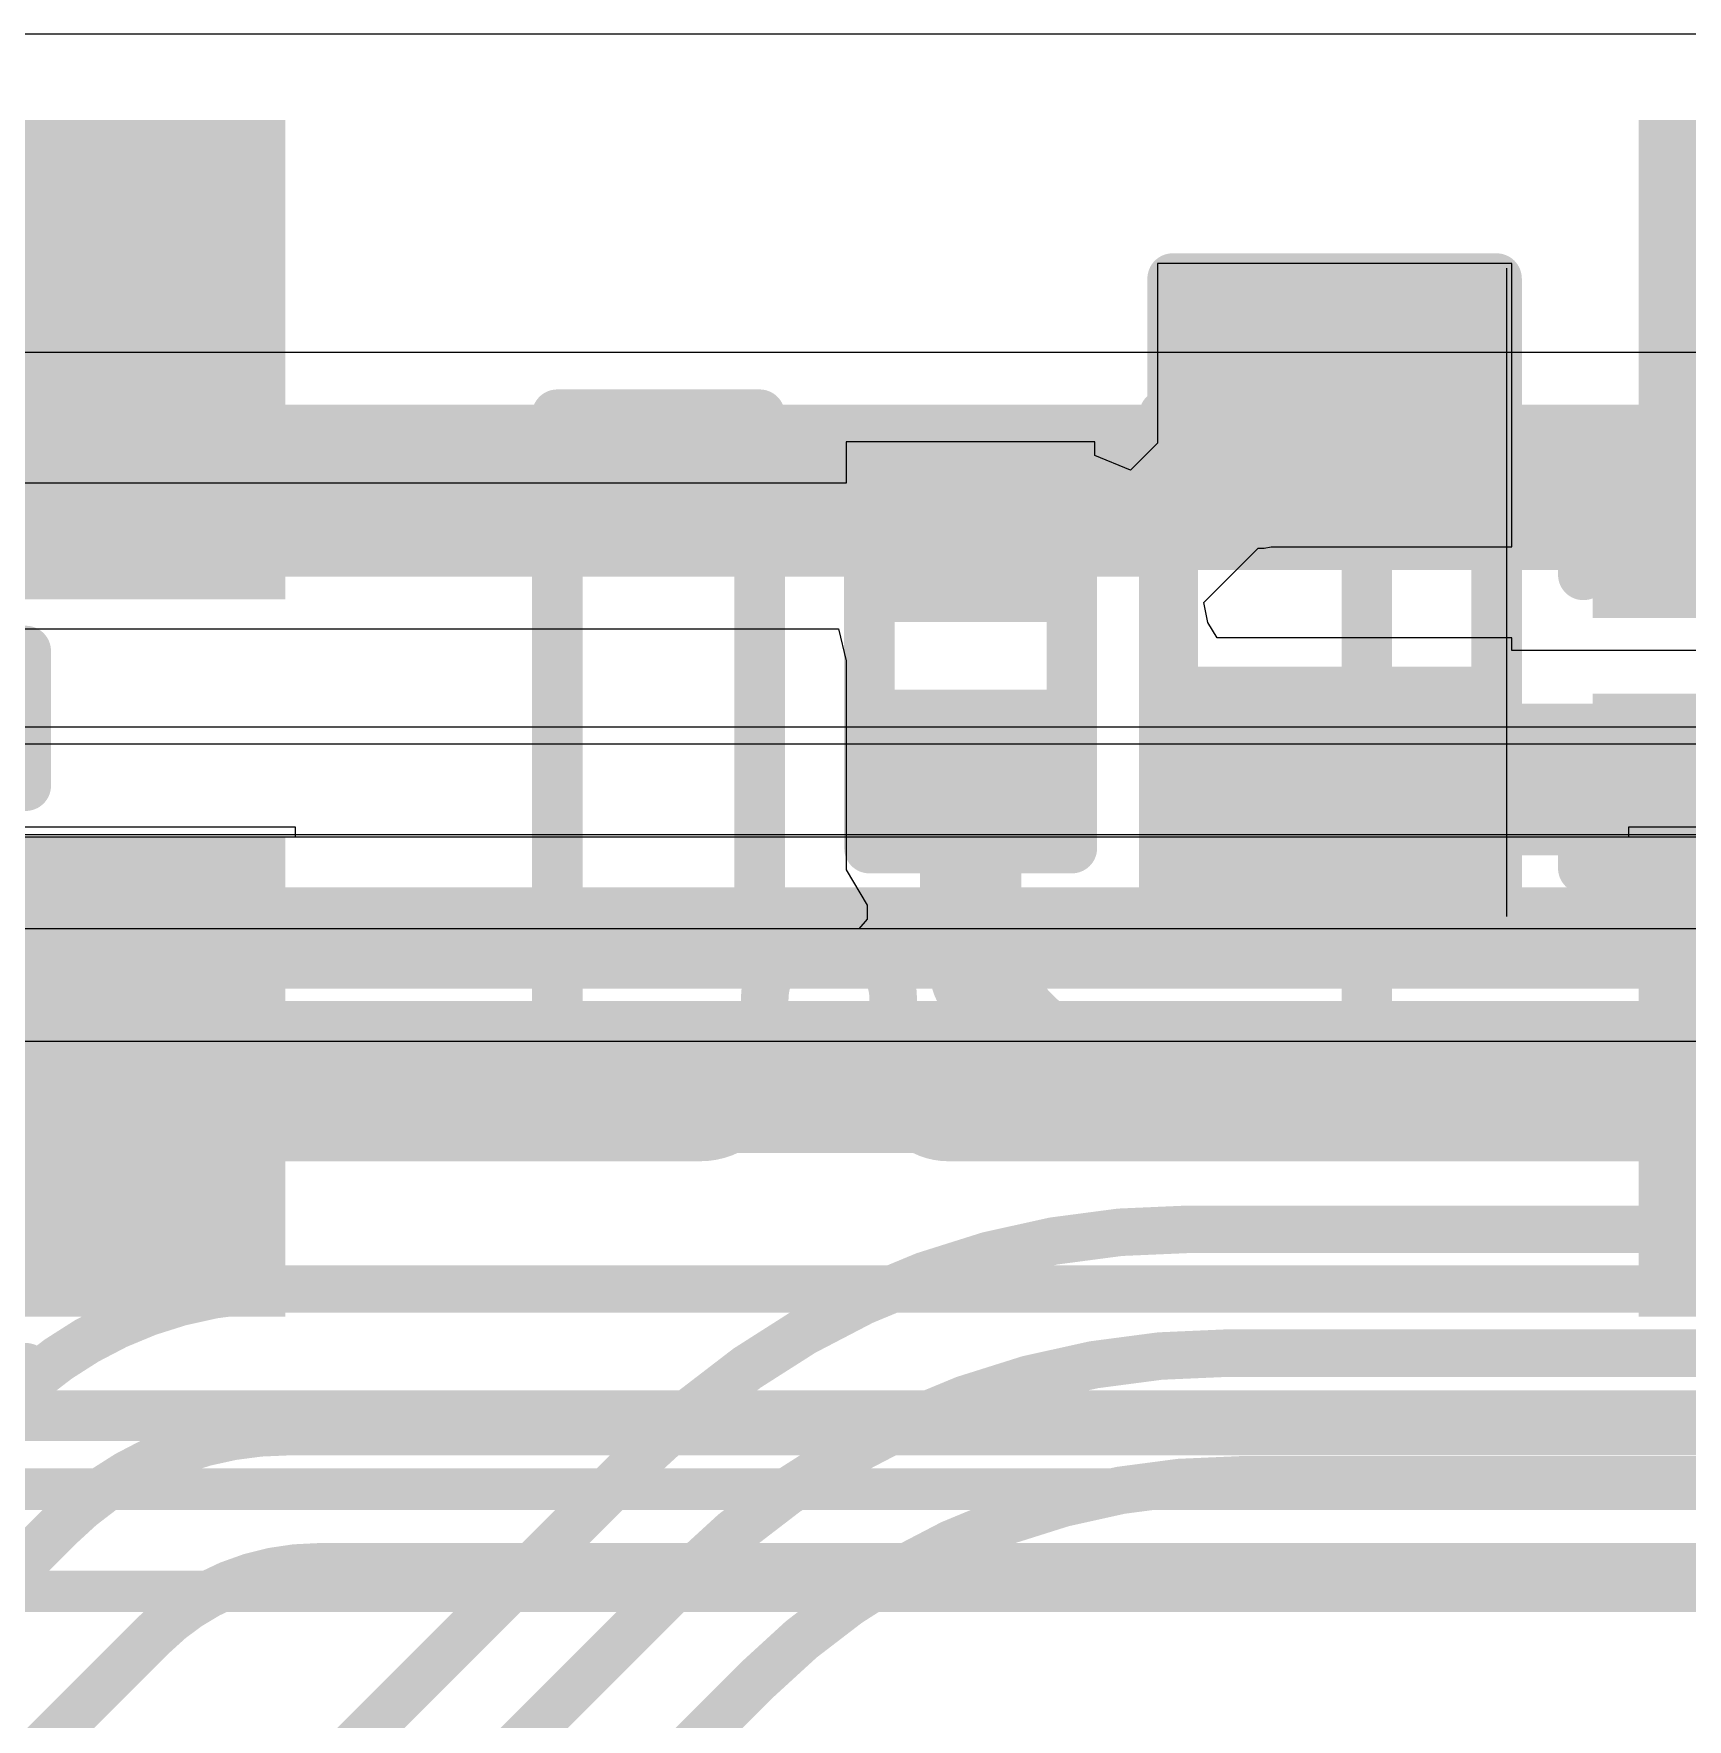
# Model space of a CAD drawing. Header units: inches. Extents: x -6 to 283, y -12 to 154.
# Drawn here: x 62.83 to 66.98, y 15.87 to 20.101 of the extents above; entities that cross this region are included whole.
import ezdxf

# ---------------------------------------------------------------- set-up
doc = ezdxf.new("R2010")
doc.units = ezdxf.units.IN
for name, color, linetype in [('Bottom Layer', 5, 'Continuous'), ('Bottom Overlay', 54, 'Continuous'), ('Bottom Paste', 16, 'Continuous'), ('Bottom Solder', 6, 'Continuous'), ('GND-1', 16, 'Continuous'), ('GND-2', 90, 'Continuous'), ('GND-3', 216, 'Continuous'), ('GND-4', 54, 'Continuous'), ('PWR-1', 156, 'Continuous'), ('PWR-2', 130, 'Continuous'), ('Signal L1', 76, 'Continuous'), ('Signal L2', 6, 'Continuous'), ('Top Layer', 1, 'Continuous'), ('Top Overlay', 2, 'Continuous'), ('Top Paste', 8, 'Continuous'), ('Top Solder', 216, 'Continuous')]:
    doc.layers.add(name, color=color, linetype=linetype)

# ---------------------------------------------------------------- blocks, each defined once
blk = doc.blocks.new('EVQPUA02K_62')
at = {"layer": 'Top Layer'}
for points in [[(-1.8, 0.4), (-3.6, 0.4), (-3.6, 1.4), (-1.8, 1.4)], [(3.6, 0.4), (1.8, 0.4), (1.8, 1.4), (3.6, 1.4)], [(-1.8, -1.4), (-3.6, -1.4), (-3.6, -0.4001), (-1.8, -0.4001)], [(3.6, -1.4), (1.8, -1.4), (1.8, -0.4001), (3.6, -0.4001)]]:
    blk.add_hatch(color=1, dxfattribs=at).paths.add_polyline_path(points)
at = {"layer": 'Top Paste'}
for points in [[(-1.8, 0.4), (-3.6, 0.4), (-3.6, 1.4), (-1.8, 1.4)], [(3.6, 0.4), (1.8, 0.4), (1.8, 1.4), (3.6, 1.4)], [(-1.8, -1.4), (-3.6, -1.4), (-3.6, -0.4001), (-1.8, -0.4001)], [(3.6, -1.4), (1.8, -1.4), (1.8, -0.4001), (3.6, -0.4001)]]:
    blk.add_hatch(color=8, dxfattribs=at).paths.add_polyline_path(points)
at = {"layer": 'Top Solder'}
for points in [[(-1.6984, 0.2984), (-3.7016, 0.2984), (-3.7016, 1.5016), (-1.6984, 1.5016)], [(3.7016, 0.2984), (1.6984, 0.2984), (1.6984, 1.5016), (3.7016, 1.5016)], [(-1.6984, -1.5016), (-3.7016, -1.5016), (-3.7016, -0.2985), (-1.6984, -0.2985)], [(3.7016, -1.5016), (1.6984, -1.5016), (1.6984, -0.2985), (3.7016, -0.2985)]]:
    blk.add_hatch(color=216, dxfattribs=at).paths.add_polyline_path(points)
at = {"layer": 'Top Overlay'}
for points in [[(-1.016, 0.7619, 0.127, 0.127, 0), (-0.508, 0.7619, 0.127, 0.127, 0)], [(-1.016, -1.0161, 0.127, 0.127, 0), (-1.016, 0.7619, 0.127, 0.127, 0)], [(-0.508, -0.5081, 0.127, 0.127, 0), (-0.508, 0.7619, 0.127, 0.127, 0)], [(0.508, 0.7619, 0.127, 0.127, 0), (1.016, 0.7619, 0.127, 0.127, 0)], [(0.508, -0.5081, 0.127, 0.127, 0), (0.508, 0.7619, 0.127, 0.127, 0)], [(1.016, -1.0161, 0.127, 0.127, 0), (1.016, 0.7619, 0.127, 0.127, 0)], [(-2.35, -0.169, 0.127, 0.127, 0), (-2.35, 0.1688, 0.127, 0.127, 0)], [(2.35, -0.169, 0.127, 0.127, 0), (2.35, 0.1688, 0.127, 0.127, 0)], [(-0.508, -0.5081, 0.127, 0.127, 0), (0.508, -0.5081, 0.127, 0.127, 0)], [(-1.016, -1.0161, 0.127, 0.127, 0), (1.016, -1.0161, 0.127, 0.127, 0)], [(-2.921, -1.7272, 0.127, 0.127, 0), (-2.794, -1.6002, 0.127, 0.127, 0)], [(-2.794, -1.6002, 0.127, 0.127, 0), (-2.667, -1.7272, 0.127, 0.127, 0)], [(-2.35, -1.7502, 0.127, 0.127, 0), (-2.35, -1.6313, 0.127, 0.127, 0)], [(2.35, -1.7502, 0.127, 0.127, 0), (2.35, -1.6313, 0.127, 0.127, 0)], [(-2.921, -1.7272, 0.127, 0.127, 0), (-2.667, -1.7272, 0.127, 0.127, 0)], [(-2.35, -1.7502, 0.127, 0.127, 0), (2.35, -1.7502, 0.127, 0.127, 0)]]:
    blk.add_lwpolyline(points, format="xyseb", dxfattribs=at)
for points in [[(-1.0477, 0.7619, 0.0635, 0.0635, 1), (-0.9842, 0.7619, 0.0635, 0.0635, 1)], [(-1.0477, 0.7619, 0.0635, 0.0635, 1), (-0.9842, 0.7619, 0.0635, 0.0635, 1)], [(-0.5398, 0.7619, 0.0635, 0.0635, 1), (-0.4763, 0.7619, 0.0635, 0.0635, 1)], [(-0.5398, 0.7619, 0.0635, 0.0635, 1), (-0.4763, 0.7619, 0.0635, 0.0635, 1)], [(0.4763, 0.7619, 0.0635, 0.0635, 1), (0.5398, 0.7619, 0.0635, 0.0635, 1)], [(0.4763, 0.7619, 0.0635, 0.0635, 1), (0.5398, 0.7619, 0.0635, 0.0635, 1)], [(0.9842, 0.7619, 0.0635, 0.0635, 1), (1.0477, 0.7619, 0.0635, 0.0635, 1)], [(0.9842, 0.7619, 0.0635, 0.0635, 1), (1.0477, 0.7619, 0.0635, 0.0635, 1)], [(-2.3818, 0.1688, 0.0635, 0.0635, 1), (-2.3183, 0.1688, 0.0635, 0.0635, 1)], [(2.3183, 0.1688, 0.0635, 0.0635, 1), (2.3818, 0.1688, 0.0635, 0.0635, 1)], [(-2.3818, -0.169, 0.0635, 0.0635, 1), (-2.3183, -0.169, 0.0635, 0.0635, 1)], [(2.3183, -0.169, 0.0635, 0.0635, 1), (2.3818, -0.169, 0.0635, 0.0635, 1)], [(-0.5398, -0.5081, 0.0635, 0.0635, 1), (-0.4763, -0.5081, 0.0635, 0.0635, 1)], [(-0.5398, -0.5081, 0.0635, 0.0635, 1), (-0.4763, -0.5081, 0.0635, 0.0635, 1)], [(0.4763, -0.5081, 0.0635, 0.0635, 1), (0.5398, -0.5081, 0.0635, 0.0635, 1)], [(0.4763, -0.5081, 0.0635, 0.0635, 1), (0.5398, -0.5081, 0.0635, 0.0635, 1)], [(-1.0477, -1.0161, 0.0635, 0.0635, 1), (-0.9842, -1.0161, 0.0635, 0.0635, 1)], [(-1.0477, -1.0161, 0.0635, 0.0635, 1), (-0.9842, -1.0161, 0.0635, 0.0635, 1)], [(0.9842, -1.0161, 0.0635, 0.0635, 1), (1.0477, -1.0161, 0.0635, 0.0635, 1)], [(0.9842, -1.0161, 0.0635, 0.0635, 1), (1.0477, -1.0161, 0.0635, 0.0635, 1)], [(-2.8258, -1.6002, 0.0635, 0.0635, 1), (-2.7622, -1.6002, 0.0635, 0.0635, 1)], [(-2.8258, -1.6002, 0.0635, 0.0635, 1), (-2.7622, -1.6002, 0.0635, 0.0635, 1)], [(-2.3818, -1.6313, 0.0635, 0.0635, 1), (-2.3183, -1.6313, 0.0635, 0.0635, 1)], [(2.3183, -1.6313, 0.0635, 0.0635, 1), (2.3818, -1.6313, 0.0635, 0.0635, 1)], [(-2.9527, -1.7272, 0.0635, 0.0635, 1), (-2.8893, -1.7272, 0.0635, 0.0635, 1)], [(-2.9527, -1.7272, 0.0635, 0.0635, 1), (-2.8893, -1.7272, 0.0635, 0.0635, 1)], [(-2.6988, -1.7272, 0.0635, 0.0635, 1), (-2.6353, -1.7272, 0.0635, 0.0635, 1)], [(-2.6988, -1.7272, 0.0635, 0.0635, 1), (-2.6353, -1.7272, 0.0635, 0.0635, 1)], [(-2.3818, -1.7502, 0.0635, 0.0635, 1), (-2.3183, -1.7502, 0.0635, 0.0635, 1)], [(-2.3818, -1.7502, 0.0635, 0.0635, 1), (-2.3183, -1.7502, 0.0635, 0.0635, 1)], [(2.3183, -1.7502, 0.0635, 0.0635, 1), (2.3818, -1.7502, 0.0635, 0.0635, 1)], [(2.3183, -1.7502, 0.0635, 0.0635, 1), (2.3818, -1.7502, 0.0635, 0.0635, 1)]]:
    blk.add_lwpolyline(points, format="xyseb", close=True, dxfattribs=at)
blk = doc.blocks.new('R___0201_B_113')
at = {"layer": 'Bottom Layer'}
for points in [[(-0.41, 0.185), (-0.14, 0.185), (-0.14, -0.185), (-0.41, -0.185)], [(0.14, 0.185), (0.41, 0.185), (0.41, -0.185), (0.14, -0.185)]]:
    blk.add_hatch(color=5, dxfattribs=at).paths.add_polyline_path(points)
at = {"layer": 'Bottom Paste'}
for points in [[(-0.41, 0.185), (-0.14, 0.185), (-0.14, -0.185), (-0.41, -0.185)], [(0.14, 0.185), (0.41, 0.185), (0.41, -0.185), (0.14, -0.185)]]:
    blk.add_hatch(color=16, dxfattribs=at).paths.add_polyline_path(points)
at = {"layer": 'Bottom Solder'}
for points in [[(-0.465, 0.24), (-0.085, 0.24), (-0.085, -0.24), (-0.465, -0.24)], [(0.085, 0.24), (0.465, 0.24), (0.465, -0.24), (0.085, -0.24)]]:
    blk.add_hatch(color=6, dxfattribs=at).paths.add_polyline_path(points)
at = {"layer": 'Bottom Overlay'}
for points in [[(-0.4826, 0.254, 0.127, 0.127, 0), (0.4826, 0.254, 0.127, 0.127, 0)], [(-0.4826, 0.254, 0.127, 0.127, 0), (-0.4826, -0.254, 0.127, 0.127, 0)], [(0.4826, 0.254, 0.127, 0.127, 0), (0.4826, -0.254, 0.127, 0.127, 0)], [(-0.4826, -0.254, 0.127, 0.127, 0), (0.4826, -0.254, 0.127, 0.127, 0)]]:
    blk.add_lwpolyline(points, format="xyseb", dxfattribs=at)
for points in [[(-0.5144, 0.254, 0.0635, 0.0635, 1), (-0.4509, 0.254, 0.0635, 0.0635, 1)], [(-0.5144, 0.254, 0.0635, 0.0635, 1), (-0.4509, 0.254, 0.0635, 0.0635, 1)], [(0.4508, 0.254, 0.0635, 0.0635, 1), (0.5143, 0.254, 0.0635, 0.0635, 1)], [(0.4508, 0.254, 0.0635, 0.0635, 1), (0.5143, 0.254, 0.0635, 0.0635, 1)], [(-0.5144, -0.254, 0.0635, 0.0635, 1), (-0.4509, -0.254, 0.0635, 0.0635, 1)], [(-0.5144, -0.254, 0.0635, 0.0635, 1), (-0.4509, -0.254, 0.0635, 0.0635, 1)], [(0.4508, -0.254, 0.0635, 0.0635, 1), (0.5143, -0.254, 0.0635, 0.0635, 1)], [(0.4508, -0.254, 0.0635, 0.0635, 1), (0.5143, -0.254, 0.0635, 0.0635, 1)]]:
    blk.add_lwpolyline(points, format="xyseb", close=True, dxfattribs=at)
blk = doc.blocks.new('R___0402_B_146')
at = {"layer": 'Bottom Layer'}
for points in [[(-0.2413, 0.3175), (-0.2413, -0.3175), (-0.6985, -0.3175), (-0.6985, 0.3175)], [(0.6985, 0.3175), (0.6985, -0.3175), (0.2413, -0.3175), (0.2413, 0.3175)]]:
    blk.add_hatch(color=5, dxfattribs=at).paths.add_polyline_path(points)
at = {"layer": 'Bottom Paste'}
for points in [[(-0.2413, 0.3175), (-0.2413, -0.3175), (-0.6985, -0.3175), (-0.6985, 0.3175)], [(0.6985, 0.3175), (0.6985, -0.3175), (0.2413, -0.3175), (0.2413, 0.3175)]]:
    blk.add_hatch(color=16, dxfattribs=at).paths.add_polyline_path(points)
at = {"layer": 'Bottom Solder'}
for points in [[(-0.1863, 0.3725), (-0.1863, -0.3725), (-0.7535, -0.3725), (-0.7535, 0.3725)], [(0.7535, 0.3725), (0.7535, -0.3725), (0.1863, -0.3725), (0.1863, 0.3725)]]:
    blk.add_hatch(color=6, dxfattribs=at).paths.add_polyline_path(points)
at = {"layer": 'Bottom Overlay'}
for points in [[(0.7874, 0.4064, 0.127, 0.127, 0), (-0.7874, 0.4064, 0.127, 0.127, 0)], [(-0.7874, -0.4064, 0.127, 0.127, 0), (-0.7874, 0.4064, 0.127, 0.127, 0)], [(0.7874, -0.4064, 0.127, 0.127, 0), (0.7874, 0.4064, 0.127, 0.127, 0)], [(0.8128, 0.4318, 0.00323, 0.00323, 0), (-0.8128, 0.4318, 0.00323, 0.00323, 0)], [(0.7874, -0.4064, 0.127, 0.127, 0), (-0.7874, -0.4064, 0.127, 0.127, 0)]]:
    blk.add_lwpolyline(points, format="xyseb", dxfattribs=at)
for points in [[(-0.8191, 0.4064, 0.0635, 0.0635, 1), (-0.7556, 0.4064, 0.0635, 0.0635, 1)], [(-0.8191, 0.4064, 0.0635, 0.0635, 1), (-0.7556, 0.4064, 0.0635, 0.0635, 1)], [(0.7556, 0.4064, 0.0635, 0.0635, 1), (0.8191, 0.4064, 0.0635, 0.0635, 1)], [(0.7556, 0.4064, 0.0635, 0.0635, 1), (0.8191, 0.4064, 0.0635, 0.0635, 1)], [(-0.8136, 0.4318, 0.00161, 0.00161, 1), (-0.812, 0.4318, 0.00161, 0.00161, 1)], [(0.812, 0.4318, 0.00161, 0.00161, 1), (0.8136, 0.4318, 0.00161, 0.00161, 1)], [(-0.8191, -0.4064, 0.0635, 0.0635, 1), (-0.7556, -0.4064, 0.0635, 0.0635, 1)], [(-0.8191, -0.4064, 0.0635, 0.0635, 1), (-0.7556, -0.4064, 0.0635, 0.0635, 1)], [(0.7556, -0.4064, 0.0635, 0.0635, 1), (0.8191, -0.4064, 0.0635, 0.0635, 1)], [(0.7556, -0.4064, 0.0635, 0.0635, 1), (0.8191, -0.4064, 0.0635, 0.0635, 1)]]:
    blk.add_lwpolyline(points, format="xyseb", close=True, dxfattribs=at)
blk = doc.blocks.new('CAP_0201_B_277')
at = {"layer": 'Bottom Layer'}
for points in [[(-0.45, 0.15), (-0.15, 0.15), (-0.15, -0.15), (-0.45, -0.15)], [(0.15, 0.15), (0.45, 0.15), (0.45, -0.15), (0.15, -0.15)]]:
    blk.add_hatch(color=5, dxfattribs=at).paths.add_polyline_path(points)
at = {"layer": 'Bottom Paste'}
for points in [[(-0.45, 0.15), (-0.15, 0.15), (-0.15, -0.15), (-0.45, -0.15)], [(0.15, 0.15), (0.45, 0.15), (0.45, -0.15), (0.15, -0.15)]]:
    blk.add_hatch(color=16, dxfattribs=at).paths.add_polyline_path(points)
at = {"layer": 'Bottom Solder'}
for points in [[(-0.505, 0.205), (-0.095, 0.205), (-0.095, -0.205), (-0.505, -0.205)], [(0.095, 0.205), (0.505, 0.205), (0.505, -0.205), (0.095, -0.205)]]:
    blk.add_hatch(color=6, dxfattribs=at).paths.add_polyline_path(points)
at = {"layer": 'Bottom Overlay'}
for points in [[(-0.2032, 0.2286, 0.127, 0.127, 0), (-0.5334, 0.2286, 0.127, 0.127, 0)], [(-0.5334, -0.2286, 0.127, 0.127, 0), (-0.5334, 0.2286, 0.127, 0.127, 0)], [(0.5334, 0.2286, 0.127, 0.127, 0), (0.2032, 0.2286, 0.127, 0.127, 0)], [(0.5334, -0.2286, 0.127, 0.127, 0), (0.5334, 0.2286, 0.127, 0.127, 0)], [(-0.2032, -0.2286, 0.127, 0.127, 0), (-0.5334, -0.2286, 0.127, 0.127, 0)], [(0.5334, -0.2286, 0.127, 0.127, 0), (0.2032, -0.2286, 0.127, 0.127, 0)]]:
    blk.add_lwpolyline(points, format="xyseb", dxfattribs=at)
for points in [[(-0.5651, 0.2286, 0.0635, 0.0635, 1), (-0.5016, 0.2286, 0.0635, 0.0635, 1)], [(-0.5651, 0.2286, 0.0635, 0.0635, 1), (-0.5016, 0.2286, 0.0635, 0.0635, 1)], [(-0.2349, 0.2286, 0.0635, 0.0635, 1), (-0.1714, 0.2286, 0.0635, 0.0635, 1)], [(0.1714, 0.2286, 0.0635, 0.0635, 1), (0.2349, 0.2286, 0.0635, 0.0635, 1)], [(0.5016, 0.2286, 0.0635, 0.0635, 1), (0.5651, 0.2286, 0.0635, 0.0635, 1)], [(0.5016, 0.2286, 0.0635, 0.0635, 1), (0.5651, 0.2286, 0.0635, 0.0635, 1)], [(-0.5651, -0.2286, 0.0635, 0.0635, 1), (-0.5016, -0.2286, 0.0635, 0.0635, 1)], [(-0.5651, -0.2286, 0.0635, 0.0635, 1), (-0.5016, -0.2286, 0.0635, 0.0635, 1)], [(-0.2349, -0.2286, 0.0635, 0.0635, 1), (-0.1714, -0.2286, 0.0635, 0.0635, 1)], [(0.1714, -0.2286, 0.0635, 0.0635, 1), (0.2349, -0.2286, 0.0635, 0.0635, 1)], [(0.5016, -0.2286, 0.0635, 0.0635, 1), (0.5651, -0.2286, 0.0635, 0.0635, 1)], [(0.5016, -0.2286, 0.0635, 0.0635, 1), (0.5651, -0.2286, 0.0635, 0.0635, 1)]]:
    blk.add_lwpolyline(points, format="xyseb", close=True, dxfattribs=at)

msp = doc.modelspace()

# ---------------------------------------------------------------- linework, layer by layer
at = {"layer": 'Bottom Layer'}
for p, q in [((59.834, 20.1009), (75.5508, 20.1009)), ((66.5396, 19.5244), (65.6506, 19.5244)), ((65.6506, 19.5244), (65.6506, 19.0734)), ((66.5396, 18.8132), (66.5396, 19.5244)), ((65.4935, 19.0766), (64.8695, 19.0766)), ((64.8695, 19.0766), (64.8695, 18.9727)), ((65.4935, 19.042), (65.4935, 19.0766)), ((65.5824, 19.0052), (65.4935, 19.042)), ((65.6506, 19.0734), (65.5824, 19.0052)), ((64.8695, 18.9727), (60.846, 18.9727)), ((65.7672, 18.6735), (65.9033, 18.8097)), ((65.9033, 18.8097), (65.9186, 18.8097)), ((65.9186, 18.8097), (65.9362, 18.8132)), ((65.9186, 18.8097), (65.9186, 18.8097)), ((65.9362, 18.8132), (66.5396, 18.8132)), ((65.7771, 18.6235), (65.7672, 18.6735)), ((65.8003, 18.5846), (65.7771, 18.6235)), ((60.7704, 18.6076), (64.8502, 18.6076)), ((64.8502, 18.6076), (64.8695, 18.5266)), ((66.5396, 18.5846), (65.8003, 18.5846)), ((66.5396, 18.5527), (66.5396, 18.5846)), ((67.7141, 18.5527), (66.5396, 18.5527)), ((64.8695, 18.5266), (64.8695, 18.5266)), ((64.8695, 18.5266), (64.8695, 18.5266)), ((64.8695, 18.5266), (64.8695, 18.0026)), ((64.8695, 18.0026), (64.8695, 18.0026)), ((64.8695, 18.0026), (64.9222, 17.9137)), ((64.9222, 17.9137), (64.9219, 17.8784)), ((78.0562, 17.8546), (62.2973, 17.8546)), ((64.9011, 17.8546), (62.2973, 17.8546)), ((64.9219, 17.8784), (64.9011, 17.8546))]:
    msp.add_line(p, q, dxfattribs=at)
for points in [[(65.9186, 18.9923, 0.1041, 0.1041, 0), (66.0951, 19.1688, 0.1041, 0.1041, 0)], [(65.6256, 18.7901, 0.1041, 0.1041, 0), (65.8277, 18.9923, 0.1041, 0.1041, 0)], [(65.8277, 18.9923, 0.1041, 0.1041, 0), (65.9186, 18.9923, 0.1041, 0.1041, 0)], [(66.948, 18.8396, 0.254, 0.254, 0), (67.8476, 18.8396, 0.254, 0.254, 0)], [(60.7704, 18.7901, 0.1041, 0.1041, 0), (65.157, 18.7901, 0.1041, 0.1041, 0)], [(65.157, 18.7901, 0.1041, 0.1041, 0), (65.1815, 18.8146, 0.1041, 0.1041, 0)], [(65.1815, 18.8146, 0.1041, 0.1041, 0), (65.206, 18.7901, 0.1041, 0.1041, 0)], [(65.206, 18.7901, 0.1041, 0.1041, 0), (65.6256, 18.7901, 0.1041, 0.1041, 0)], [(66.0951, 18.229, 0.381, 0.381, 0), (67.7775, 18.229, 0.381, 0.381, 0)], [(65.1815, 17.8784, 0.254, 0.254, 0), (65.1815, 18.2646, 0.254, 0.254, 0)], [(65.5772, 17.4826, 0.254, 0.254, -0.414214), (65.1815, 17.8784, 0.254, 0.254, 0)], [(65.5772, 17.4826, 0.254, 0.254, 0), (68.5429, 17.4826, 0.254, 0.254, 0)]]:
    msp.add_lwpolyline(points, format="xyseb", dxfattribs=at)
for points in [[(66.0691, 19.1688, 0.0521, 0.0521, 1), (66.1211, 19.1688, 0.0521, 0.0521, 1)], [(65.8017, 18.9923, 0.0521, 0.0521, 1), (65.8538, 18.9923, 0.0521, 0.0521, 1)], [(65.8017, 18.9923, 0.0521, 0.0521, 1), (65.8538, 18.9923, 0.0521, 0.0521, 1)], [(65.8925, 18.9923, 0.0521, 0.0521, 1), (65.9446, 18.9923, 0.0521, 0.0521, 1)], [(65.8925, 18.9923, 0.0521, 0.0521, 1), (65.9446, 18.9923, 0.0521, 0.0521, 1)], [(66.8845, 18.8396, 0.127, 0.127, 1), (67.0115, 18.8396, 0.127, 0.127, 1)], [(65.131, 18.7901, 0.0521, 0.0521, 1), (65.183, 18.7901, 0.0521, 0.0521, 1)], [(65.131, 18.7901, 0.0521, 0.0521, 1), (65.183, 18.7901, 0.0521, 0.0521, 1)], [(65.1555, 18.8146, 0.0521, 0.0521, 1), (65.2075, 18.8146, 0.0521, 0.0521, 1)], [(65.1555, 18.8146, 0.0521, 0.0521, 1), (65.2075, 18.8146, 0.0521, 0.0521, 1)], [(65.18, 18.7901, 0.0521, 0.0521, 1), (65.2321, 18.7901, 0.0521, 0.0521, 1)], [(65.18, 18.7901, 0.0521, 0.0521, 1), (65.2321, 18.7901, 0.0521, 0.0521, 1)], [(65.5995, 18.7901, 0.0521, 0.0521, 1), (65.6516, 18.7901, 0.0521, 0.0521, 1)], [(65.5995, 18.7901, 0.0521, 0.0521, 1), (65.6516, 18.7901, 0.0521, 0.0521, 1)], [(65.9999, 18.229, 0.1905, 0.1905, 1), (66.1904, 18.229, 0.1905, 0.1905, 1)], [(65.118, 18.2646, 0.127, 0.127, 1), (65.245, 18.2646, 0.127, 0.127, 1)], [(65.118, 17.8784, 0.127, 0.127, 1), (65.245, 17.8784, 0.127, 0.127, 1)], [(65.118, 17.8784, 0.127, 0.127, 1), (65.245, 17.8784, 0.127, 0.127, 1)], [(65.5137, 17.4826, 0.127, 0.127, 1), (65.6407, 17.4826, 0.127, 0.127, 1)], [(65.5137, 17.4826, 0.127, 0.127, 1), (65.6407, 17.4826, 0.127, 0.127, 1)]]:
    msp.add_lwpolyline(points, format="xyseb", close=True, dxfattribs=at)
at = {"layer": 'GND-1'}
msp.add_line((12.0364, 20.1009), (75.5508, 20.1009), dxfattribs=at)
at = {"layer": 'GND-2'}
msp.add_line((12.0364, 20.1009), (75.5508, 20.1009), dxfattribs=at)
at = {"layer": 'GND-3'}
msp.add_line((12.0364, 20.1009), (75.5508, 20.1009), dxfattribs=at)
at = {"layer": 'GND-4'}
msp.add_line((12.0364, 20.1009), (75.5508, 20.1009), dxfattribs=at)
at = {"layer": 'PWR-1'}
msp.add_line((60.5493, 18.319), (67.6296, 18.319), dxfattribs=at)
msp.add_lwpolyline([(61.139, 18.9457, 0.381, 0.381, 0), (76.6747, 18.9457, 0.381, 0.381, 0)], format="xyseb", dxfattribs=at)
at = {"layer": 'PWR-2'}
for p, q in [((62.7789, 20.1009), (67.5564, 20.1009)), ((67.6149, 18.0901), (60.4837, 18.0901)), ((55.8036, 17.5722), (69.9663, 17.5722))]:
    msp.add_line(p, q, dxfattribs=at)
msp.add_lwpolyline([(55.8036, 17.8312, 0.254, 0.254, 0), (69.9663, 17.8312, 0.254, 0.254, 0)], format="xyseb", dxfattribs=at)
at = {"layer": 'Signal L1'}
for p, q in [((38.3844, 20.1009), (75.5508, 20.1009)), ((67.6262, 18.3607), (60.3747, 18.3607))]:
    msp.add_line(p, q, dxfattribs=at)
for points in [[(64.3642, 16.5367, 0.1194, 0.1194, -0.198955), (65.7237, 17.1, 0.1194, 0.1194, 0)], [(65.7237, 17.1, 0.1194, 0.1194, 0), (72.3098, 17.1, 0.1194, 0.1194, 0)], [(64.463, 16.2253, 0.1194, 0.1194, -0.198932), (65.8249, 16.7894, 0.1194, 0.1194, 0)], [(65.8249, 16.7894, 0.1194, 0.1194, 0), (71.5426, 16.7894, 0.1194, 0.1194, 0)], [(60.9785, 13.1511, 0.1194, 0.1194, 0), (64.3642, 16.5367, 0.1194, 0.1194, 0)], [(64.6468, 15.9704, 0.1194, 0.1194, -0.19894), (65.8553, 16.4711, 0.1194, 0.1194, 0)], [(65.8554, 16.4711, 0.1194, 0.1194, 0), (70.698, 16.4711, 0.1194, 0.1194, 0)], [(65.8553, 16.4711, 0.1194, 0.1194, 0), (65.8554, 16.4711, 0.1194, 0.1194, 0)], [(61.2363, 12.9986, 0.1194, 0.1194, 0), (64.463, 16.2253, 0.1194, 0.1194, 0)], [(63.3958, 14.7195, 0.1194, 0.1194, 0), (64.6468, 15.9704, 0.1194, 0.1194, 0)]]:
    msp.add_lwpolyline(points, format="xyseb", dxfattribs=at)
for points in [[(65.6938, 17.1, 0.0597, 0.0597, 1), (65.7535, 17.1, 0.0597, 0.0597, 1)], [(65.6938, 17.1, 0.0597, 0.0597, 1), (65.7535, 17.1, 0.0597, 0.0597, 1)], [(65.795, 16.7894, 0.0597, 0.0597, 1), (65.8547, 16.7894, 0.0597, 0.0597, 1)], [(65.795, 16.7894, 0.0597, 0.0597, 1), (65.8547, 16.7894, 0.0597, 0.0597, 1)], [(64.3343, 16.5367, 0.0597, 0.0597, 1), (64.394, 16.5367, 0.0597, 0.0597, 1)], [(64.3343, 16.5367, 0.0597, 0.0597, 1), (64.394, 16.5367, 0.0597, 0.0597, 1)], [(65.8255, 16.4711, 0.0597, 0.0597, 1), (65.8852, 16.4711, 0.0597, 0.0597, 1)], [(65.8255, 16.4711, 0.0597, 0.0597, 1), (65.8852, 16.4711, 0.0597, 0.0597, 1)], [(65.8255, 16.4711, 0.0597, 0.0597, 1), (65.8852, 16.4711, 0.0597, 0.0597, 1)], [(65.8255, 16.4711, 0.0597, 0.0597, 1), (65.8852, 16.4711, 0.0597, 0.0597, 1)], [(64.4332, 16.2253, 0.0597, 0.0597, 1), (64.4929, 16.2253, 0.0597, 0.0597, 1)], [(64.4332, 16.2253, 0.0597, 0.0597, 1), (64.4929, 16.2253, 0.0597, 0.0597, 1)], [(64.6169, 15.9704, 0.0597, 0.0597, 1), (64.6766, 15.9704, 0.0597, 0.0597, 1)], [(64.6169, 15.9704, 0.0597, 0.0597, 1), (64.6766, 15.9704, 0.0597, 0.0597, 1)]]:
    msp.add_lwpolyline(points, format="xyseb", close=True, dxfattribs=at)
at = {"layer": 'Signal L2'}
for p, q in [((12.0364, 20.1009), (75.5508, 20.1009)), ((76.181, 19.3004), (51.0916, 19.3004))]:
    msp.add_line(p, q, dxfattribs=at)
for points in [[(36.9391, 19.1061, 0.127, 0.127, 0), (76.181, 19.1061, 0.127, 0.127, 0)], [(35.2349, 18.8346, 0.127, 0.127, 0), (76.1879, 18.8346, 0.127, 0.127, 0)], [(64.6647, 17.6776, 0.1194, 0.1194, -1), (64.9873, 17.6776, 0.1194, 0.1194, 0)], [(64.6647, 17.492, 0.1194, 0.1194, 0), (64.6647, 17.6776, 0.1194, 0.1194, 0)], [(64.9873, 17.4684, 0.1194, 0.1194, 0), (64.9873, 17.6776, 0.1194, 0.1194, 0)], [(64.6647, 17.492, 0.1194, 0.1194, -0.414214), (64.5034, 17.3307, 0.1194, 0.1194, 0)], [(65.125, 17.3307, 0.1194, 0.1194, -0.414214), (64.9873, 17.4684, 0.1194, 0.1194, 0)], [(62.6844, 17.1031, 0.1194, 0.1194, -0.198945), (63.234, 17.3307, 0.1194, 0.1194, 0)], [(63.234, 17.3307, 0.1194, 0.1194, 0), (64.5034, 17.3307, 0.1194, 0.1194, 0)], [(65.125, 17.3307, 0.1194, 0.1194, 0), (70.8218, 17.3307, 0.1194, 0.1194, 0)], [(62.7625, 16.6659, 0.1194, 0.1194, -0.199107), (63.4487, 16.9504, 0.1194, 0.1194, 0)], [(63.4487, 16.9504, 0.1194, 0.1194, 0), (74.1211, 16.9504, 0.1194, 0.1194, 0)], [(62.8975, 16.3564, 0.1194, 0.1194, -0.199274), (63.4675, 16.5923, 0.1194, 0.1194, 0)], [(63.4675, 16.5923, 0.1194, 0.1194, 0), (71.9999, 16.5923, 0.1194, 0.1194, 0)], [(61.0044, 14.4633, 0.1194, 0.1194, 0), (62.8975, 16.3564, 0.1194, 0.1194, 0)], [(63.1307, 16.0816, 0.1194, 0.1194, -0.198912), (63.5442, 16.2529, 0.1194, 0.1194, 0)], [(63.5442, 16.2529, 0.1194, 0.1194, 0), (71.513, 16.2529, 0.1194, 0.1194, 0)], [(61.2738, 14.2247, 0.1194, 0.1194, 0), (63.1307, 16.0816, 0.1194, 0.1194, 0)]]:
    msp.add_lwpolyline(points, format="xyseb", dxfattribs=at)
for points in [[(64.6349, 17.6776, 0.0597, 0.0597, 1), (64.6946, 17.6776, 0.0597, 0.0597, 1)], [(64.6349, 17.6776, 0.0597, 0.0597, 1), (64.6946, 17.6776, 0.0597, 0.0597, 1)], [(64.9575, 17.6776, 0.0597, 0.0597, 1), (65.0171, 17.6776, 0.0597, 0.0597, 1)], [(64.9575, 17.6776, 0.0597, 0.0597, 1), (65.0171, 17.6776, 0.0597, 0.0597, 1)], [(64.6349, 17.492, 0.0597, 0.0597, 1), (64.6946, 17.492, 0.0597, 0.0597, 1)], [(64.6349, 17.492, 0.0597, 0.0597, 1), (64.6946, 17.492, 0.0597, 0.0597, 1)], [(64.9575, 17.4684, 0.0597, 0.0597, 1), (65.0171, 17.4684, 0.0597, 0.0597, 1)], [(64.9575, 17.4684, 0.0597, 0.0597, 1), (65.0171, 17.4684, 0.0597, 0.0597, 1)], [(63.2041, 17.3307, 0.0597, 0.0597, 1), (63.2638, 17.3307, 0.0597, 0.0597, 1)], [(63.2041, 17.3307, 0.0597, 0.0597, 1), (63.2638, 17.3307, 0.0597, 0.0597, 1)], [(64.4736, 17.3307, 0.0597, 0.0597, 1), (64.5333, 17.3307, 0.0597, 0.0597, 1)], [(64.4736, 17.3307, 0.0597, 0.0597, 1), (64.5333, 17.3307, 0.0597, 0.0597, 1)], [(65.0951, 17.3307, 0.0597, 0.0597, 1), (65.1548, 17.3307, 0.0597, 0.0597, 1)], [(65.0951, 17.3307, 0.0597, 0.0597, 1), (65.1548, 17.3307, 0.0597, 0.0597, 1)], [(63.4189, 16.9504, 0.0597, 0.0597, 1), (63.4785, 16.9504, 0.0597, 0.0597, 1)], [(63.4189, 16.9504, 0.0597, 0.0597, 1), (63.4785, 16.9504, 0.0597, 0.0597, 1)], [(63.4377, 16.5923, 0.0597, 0.0597, 1), (63.4974, 16.5923, 0.0597, 0.0597, 1)], [(63.4377, 16.5923, 0.0597, 0.0597, 1), (63.4974, 16.5923, 0.0597, 0.0597, 1)], [(62.8677, 16.3564, 0.0597, 0.0597, 1), (62.9274, 16.3564, 0.0597, 0.0597, 1)], [(62.8677, 16.3564, 0.0597, 0.0597, 1), (62.9274, 16.3564, 0.0597, 0.0597, 1)], [(63.5144, 16.2529, 0.0597, 0.0597, 1), (63.5741, 16.2529, 0.0597, 0.0597, 1)], [(63.5144, 16.2529, 0.0597, 0.0597, 1), (63.5741, 16.2529, 0.0597, 0.0597, 1)], [(63.1009, 16.0816, 0.0597, 0.0597, 1), (63.1606, 16.0816, 0.0597, 0.0597, 1)], [(63.1009, 16.0816, 0.0597, 0.0597, 1), (63.1606, 16.0816, 0.0597, 0.0597, 1)]]:
    msp.add_lwpolyline(points, format="xyseb", close=True, dxfattribs=at)
at = {"layer": 'Top Layer'}
for p, q in [((51.6928, 20.1009), (75.5508, 20.1009)), ((63.487, 18.1096), (61.433, 18.1096)), ((63.487, 18.0842), (63.487, 18.1096)), ((67.5541, 18.1096), (66.8331, 18.1096)), ((66.8331, 18.1096), (66.8331, 18.0842)), ((78.2399, 18.0842), (62.6874, 18.0842)), ((66.8331, 18.0842), (63.487, 18.0842))]:
    msp.add_line(p, q, dxfattribs=at)
for points in [[(62.46, 17.4826, 0.381, 0.381, 0), (67.8601, 17.4826, 0.381, 0.381, 0)], [(62.2495, 16.4481, 0.1041, 0.1041, 0), (63.7296, 16.4481, 0.1041, 0.1041, 0)], [(63.7296, 16.4481, 0.1041, 0.1041, 0), (68.7814, 16.4481, 0.1041, 0.1041, 0)], [(62.2511, 16.1915, 0.1041, 0.1041, 0), (68.7814, 16.1915, 0.1041, 0.1041, 0)]]:
    msp.add_lwpolyline(points, format="xyseb", dxfattribs=at)
msp.add_lwpolyline([(63.7036, 16.4481, 0.0521, 0.0521, 1), (63.7556, 16.4481, 0.0521, 0.0521, 1)], format="xyseb", close=True, dxfattribs=at)
msp.add_lwpolyline([(63.7036, 16.4481, 0.0521, 0.0521, 1), (63.7556, 16.4481, 0.0521, 0.0521, 1)], format="xyseb", close=True, dxfattribs=at)

# ---------------------------------------------------------------- block references
msp.add_blockref('EVQPUA02K_62', (65.16, 18.3827))
for name, p, rotation in [('R___0402_B_146', (66.0951, 18.6989), 270), ('CAP_0201_B_277', (66.948, 18.5396), 270), ('R___0201_B_113', (65.1815, 18.5396), 90)]:
    msp.add_blockref(name, p, dxfattribs=dict(rotation=rotation))

doc.saveas('drawing.dxf')
